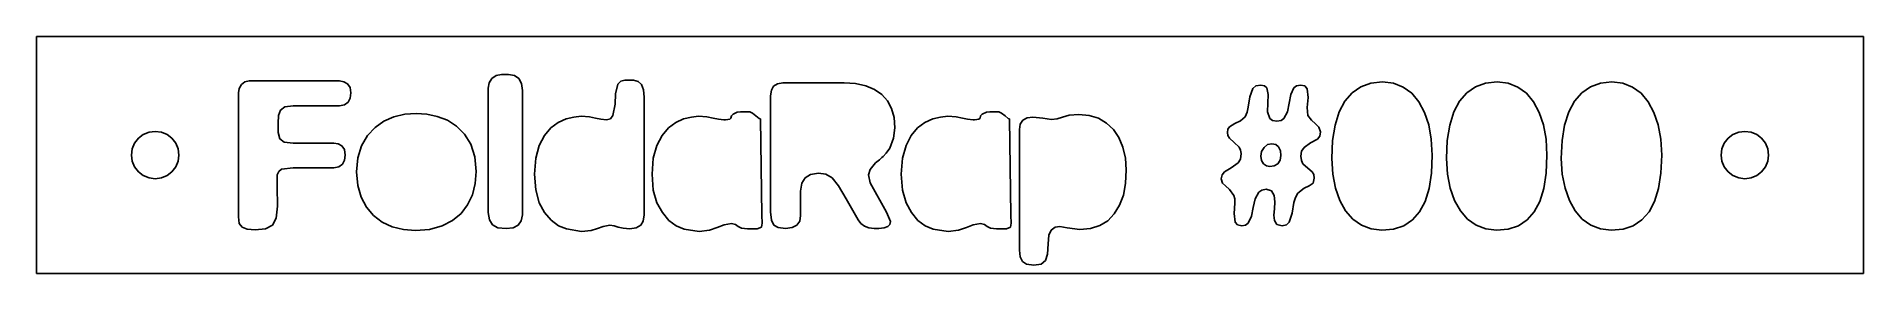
# Model space of a CAD drawing. Header units: metres. Extents: x -351 to -197, y -714 to -694.
import ezdxf

# ---------------------------------------------------------------- set-up
doc = ezdxf.new("R2010")
doc.units = ezdxf.units.M

msp = doc.modelspace()

# ---------------------------------------------------------------- linework, layer by layer
at = {"layer": 'COMPONENT0'}
for p, q in [((-334.1, -697.78), (-333.8, -697.56)), ((-333.8, -697.56), (-333.45, -697.48)), ((-333.45, -697.48), (-325.82, -697.48)), ((-325.82, -697.48), (-325.46, -697.54)), ((-325.82, -697.48), (-325.82, -697.48)), ((-325.46, -697.54), (-325.15, -697.73)), ((-313.21, -697.64), (-312.98, -697.27)), ((-312.98, -697.27), (-312.63, -697.01)), ((-312.63, -697.01), (-312.19, -696.93)), ((-312.19, -696.93), (-311.6, -696.93)), ((-311.6, -696.93), (-311.08, -697.01)), ((-311.6, -696.93), (-311.6, -696.93)), ((-311.08, -697.01), (-310.72, -697.27)), ((-310.72, -697.27), (-310.5, -697.69)), ((-302.36, -697.74), (-302.13, -697.5)), ((-302.13, -697.5), (-301.77, -697.42)), ((-301.77, -697.42), (-301.04, -697.42)), ((-301.04, -697.42), (-300.65, -697.51)), ((-300.65, -697.51), (-300.38, -697.78)), ((-238.89, -697.66), (-237.92, -697.55)), ((-237.92, -697.55), (-237, -697.66)), ((-229.22, -697.66), (-228.25, -697.55)), ((-228.25, -697.55), (-227.33, -697.66)), ((-219.54, -697.66), (-218.58, -697.55)), ((-218.58, -697.55), (-217.65, -697.66)), ((-334.36, -698.47), (-334.3, -698.11)), ((-334.36, -708.95), (-334.36, -698.47)), ((-334.3, -698.11), (-334.1, -697.78)), ((-325.15, -697.73), (-324.94, -698.04)), ((-324.93, -698.92), (-325.11, -699.27)), ((-324.94, -698.04), (-324.87, -698.47)), ((-324.87, -698.47), (-324.93, -698.92)), ((-313.29, -698.1), (-313.21, -697.64)), ((-313.29, -708.58), (-313.29, -698.1)), ((-310.5, -697.69), (-310.42, -698.28)), ((-310.42, -698.28), (-310.42, -708.77)), ((-302.61, -699.44), (-302.58, -698.56)), ((-302.58, -698.56), (-302.36, -697.74)), ((-300.38, -697.78), (-300.21, -698.23)), ((-300.21, -698.23), (-300.16, -698.85)), ((-300.16, -698.85), (-300.16, -708.78)), ((-289.49, -698.74), (-289.43, -698.26)), ((-289.49, -708.53), (-289.49, -698.74)), ((-289.43, -698.26), (-289.24, -697.92)), ((-289.24, -697.92), (-288.92, -697.71)), ((-288.92, -697.71), (-288.47, -697.64)), ((-288.47, -697.64), (-283.3, -697.64)), ((-283.3, -697.64), (-282.33, -697.7)), ((-283.3, -697.64), (-283.3, -697.64)), ((-282.33, -697.7), (-281.48, -697.89)), ((-281.48, -697.89), (-280.74, -698.19)), ((-280.74, -698.19), (-280.13, -698.61)), ((-280.13, -698.61), (-279.64, -699.15)), ((-279.64, -699.15), (-279.29, -699.8)), ((-249.23, -699.69), (-249.11, -698.82)), ((-249.11, -698.82), (-248.85, -698.12)), ((-248.85, -698.12), (-248.59, -697.9)), ((-248.59, -697.9), (-248.17, -697.82)), ((-248.17, -697.82), (-247.85, -697.88)), ((-247.85, -697.88), (-247.67, -698.05)), ((-247.67, -698.05), (-247.54, -698.61)), ((-247.54, -698.61), (-247.59, -699.34)), ((-245.77, -699.34), (-245.65, -698.61)), ((-245.65, -698.61), (-245.38, -698.05)), ((-245.38, -698.05), (-245.15, -697.88)), ((-245.15, -697.88), (-244.83, -697.82)), ((-244.83, -697.82), (-244.46, -697.9)), ((-244.46, -697.9), (-244.26, -698.13)), ((-244.26, -698.13), (-244.18, -698.86)), ((-244.18, -698.86), (-244.26, -699.71)), ((-241.08, -699.17), (-240.47, -698.47)), ((-240.47, -698.47), (-239.74, -697.96)), ((-239.74, -697.96), (-238.89, -697.66)), ((-237, -697.66), (-236.17, -697.99)), ((-236.17, -697.99), (-235.45, -698.52)), ((-235.45, -698.52), (-234.85, -699.24)), ((-231.41, -699.17), (-230.8, -698.47)), ((-230.8, -698.47), (-230.07, -697.96)), ((-230.07, -697.96), (-229.22, -697.66)), ((-227.33, -697.66), (-226.5, -697.99)), ((-226.5, -697.99), (-225.78, -698.52)), ((-225.78, -698.52), (-225.18, -699.24)), ((-221.74, -699.17), (-221.12, -698.47)), ((-221.12, -698.47), (-220.39, -697.96)), ((-220.39, -697.96), (-219.54, -697.66)), ((-217.65, -697.66), (-216.83, -697.99)), ((-216.83, -697.99), (-216.11, -698.52)), ((-216.11, -698.52), (-215.51, -699.24)), ((-330.97, -700.4), (-331.01, -701.05)), ((-330.82, -699.93), (-330.97, -700.4)), ((-330.44, -699.66), (-330.82, -699.93)), ((-329.74, -699.57), (-330.44, -699.66)), ((-325.82, -699.57), (-329.74, -699.57)), ((-325.41, -699.49), (-325.82, -699.57)), ((-325.11, -699.27), (-325.41, -699.49)), ((-322.09, -700.88), (-321.24, -700.5)), ((-321.24, -700.5), (-320.32, -700.28)), ((-320.32, -700.28), (-319.37, -700.21)), ((-319.37, -700.21), (-318.48, -700.28)), ((-318.48, -700.28), (-317.59, -700.47)), ((-317.59, -700.47), (-316.73, -700.8)), ((-307.41, -700.97), (-306.74, -700.68)), ((-306.74, -700.68), (-306.08, -700.52)), ((-306.08, -700.52), (-305.47, -700.46)), ((-305.47, -700.46), (-304.77, -700.51)), ((-304.77, -700.51), (-304.24, -700.61)), ((-304.24, -700.61), (-303.8, -700.71)), ((-303.34, -700.76), (-302.99, -700.67)), ((-302.99, -700.67), (-302.79, -700.39)), ((-302.79, -700.39), (-302.61, -699.44)), ((-297.49, -700.97), (-296.83, -700.67)), ((-296.83, -700.67), (-296.17, -700.52)), ((-296.17, -700.52), (-295.56, -700.46)), ((-295.56, -700.46), (-294.86, -700.51)), ((-294.86, -700.51), (-294.33, -700.61)), ((-294.33, -700.61), (-293.89, -700.71)), ((-292.93, -700.7), (-292.84, -700.63)), ((-292.84, -700.63), (-292.79, -700.42)), ((-292.79, -700.42), (-292.65, -700.28)), ((-292.65, -700.28), (-292.3, -700.12)), ((-292.3, -700.12), (-292.02, -700.08)), ((-292.02, -700.08), (-291.25, -700.08)), ((-291.25, -700.08), (-291.03, -700.19)), ((-291.03, -700.19), (-290.73, -700.43)), ((-290.73, -700.43), (-290.46, -700.64)), ((-290.46, -700.64), (-290.35, -700.68)), ((-290.35, -700.68), (-290.24, -708.79)), ((-279.29, -699.8), (-279.08, -700.55)), ((-279.08, -700.55), (-279.01, -701.42)), ((-276.49, -700.97), (-275.83, -700.67)), ((-275.83, -700.67), (-275.17, -700.52)), ((-275.17, -700.52), (-274.55, -700.46)), ((-274.55, -700.46), (-273.86, -700.51)), ((-273.86, -700.51), (-273.33, -700.61)), ((-273.33, -700.61), (-272.89, -700.71)), ((-271.93, -700.7), (-271.84, -700.63)), ((-271.84, -700.63), (-271.79, -700.42)), ((-271.79, -700.42), (-271.65, -700.28)), ((-271.65, -700.28), (-271.3, -700.12)), ((-271.3, -700.12), (-271.02, -700.08)), ((-271.02, -700.08), (-270.25, -700.08)), ((-270.25, -700.08), (-270.03, -700.19)), ((-270.03, -700.19), (-269.73, -700.43)), ((-269.73, -700.43), (-269.46, -700.64)), ((-269.46, -700.64), (-269.35, -700.68)), ((-269.35, -700.68), (-269.24, -708.79)), ((-268.24, -700.79), (-267.88, -700.59)), ((-267.88, -700.59), (-267.39, -700.52)), ((-267.39, -700.52), (-266.54, -700.63)), ((-266.54, -700.63), (-265.81, -700.74)), ((-265.81, -700.74), (-265.33, -700.68)), ((-265.33, -700.68), (-264.88, -700.53)), ((-264.88, -700.53), (-264.32, -700.37)), ((-264.32, -700.37), (-263.5, -700.3)), ((-263.5, -700.3), (-262.64, -700.38)), ((-262.64, -700.38), (-261.86, -700.63)), ((-261.86, -700.63), (-261.18, -701.03)), ((-249.87, -700.83), (-249.49, -700.5)), ((-249.49, -700.5), (-249.31, -700.12)), ((-249.31, -700.12), (-249.23, -699.69)), ((-247.59, -699.34), (-247.61, -700.08)), ((-247.61, -700.08), (-247.42, -700.64)), ((-247.42, -700.64), (-247.19, -700.81)), ((-246.46, -700.81), (-246.22, -700.64)), ((-246.22, -700.64), (-245.92, -700.08)), ((-245.92, -700.08), (-245.77, -699.34)), ((-244.26, -699.71), (-244.2, -700.39)), ((-244.2, -700.39), (-243.91, -700.8)), ((-241.91, -701.2), (-241.57, -700.09)), ((-241.57, -700.09), (-241.08, -699.17)), ((-234.85, -699.24), (-234.37, -700.13)), ((-234.37, -700.13), (-234.02, -701.18)), ((-232.24, -701.2), (-231.9, -700.09)), ((-231.9, -700.09), (-231.41, -699.17)), ((-225.18, -699.24), (-224.7, -700.13)), ((-224.7, -700.13), (-224.35, -701.18)), ((-222.57, -701.2), (-222.22, -700.09)), ((-222.22, -700.09), (-221.74, -699.17)), ((-215.51, -699.24), (-215.03, -700.13)), ((-215.03, -700.13), (-214.67, -701.18)), ((-331.01, -701.05), (-331, -701.84)), ((-331, -701.84), (-330.87, -702.35)), ((-323.97, -702.94), (-323.48, -702.09)), ((-323.48, -702.09), (-322.84, -701.4)), ((-322.84, -701.4), (-322.09, -700.88)), ((-316.73, -700.8), (-315.96, -701.3)), ((-315.96, -701.3), (-315.3, -701.97)), ((-315.3, -701.97), (-314.77, -702.82)), ((-309, -702.93), (-308.56, -702.08)), ((-308.56, -702.08), (-308.02, -701.44)), ((-308.02, -701.44), (-307.41, -700.97)), ((-303.8, -700.71), (-303.34, -700.76)), ((-299.08, -702.93), (-298.64, -702.08)), ((-298.64, -702.08), (-298.1, -701.43)), ((-298.1, -701.43), (-297.49, -700.97)), ((-293.89, -700.71), (-293.43, -700.76)), ((-293.43, -700.76), (-293.3, -700.76)), ((-293.3, -700.76), (-293.11, -700.74)), ((-293.11, -700.74), (-292.93, -700.7)), ((-279.01, -701.42), (-279.12, -702.3)), ((-278.08, -702.93), (-277.64, -702.08)), ((-277.64, -702.08), (-277.1, -701.43)), ((-277.1, -701.43), (-276.49, -700.97)), ((-272.89, -700.71), (-272.43, -700.76)), ((-272.43, -700.76), (-272.3, -700.76)), ((-272.3, -700.76), (-272.11, -700.74)), ((-272.11, -700.74), (-271.93, -700.7)), ((-268.52, -701.58), (-268.45, -701.12)), ((-268.52, -711.77), (-268.52, -701.58)), ((-268.45, -701.12), (-268.24, -700.79)), ((-261.18, -701.03), (-260.6, -701.57)), ((-260.6, -701.57), (-260.14, -702.25)), ((-250.99, -701.82), (-250.94, -701.56)), ((-250.95, -702.09), (-250.99, -701.82)), ((-250.81, -702.3), (-250.95, -702.09)), ((-250.94, -701.56), (-250.8, -701.36)), ((-250.8, -701.36), (-250.36, -701.08)), ((-250.36, -701.08), (-249.87, -700.83)), ((-247.19, -700.81), (-246.81, -700.86)), ((-246.81, -700.86), (-246.46, -700.81)), ((-243.91, -700.8), (-243.56, -701.09)), ((-243.56, -701.09), (-243.27, -701.39)), ((-243.21, -702.14), (-243.4, -702.38)), ((-243.27, -701.39), (-243.14, -701.78)), ((-243.14, -701.78), (-243.21, -702.14)), ((-242.12, -702.51), (-241.91, -701.2)), ((-234.02, -701.18), (-233.8, -702.38)), ((-232.45, -702.51), (-232.24, -701.2)), ((-224.35, -701.18), (-224.13, -702.38)), ((-222.78, -702.51), (-222.57, -701.2)), ((-214.67, -701.18), (-214.45, -702.38)), ((-330.87, -702.35), (-330.5, -702.63)), ((-330.5, -702.63), (-329.74, -702.72)), ((-329.74, -702.72), (-326.3, -702.72)), ((-326.3, -702.72), (-325.94, -702.78)), ((-325.94, -702.78), (-325.63, -702.95)), ((-325.63, -702.95), (-325.42, -703.27)), ((-325.42, -703.27), (-325.35, -703.74)), ((-325.35, -703.74), (-325.41, -704.17)), ((-324.28, -703.96), (-323.97, -702.94)), ((-314.77, -702.82), (-314.43, -703.87)), ((-309.29, -704), (-309, -702.93)), ((-299.38, -704), (-299.08, -702.93)), ((-279.75, -703.57), (-280, -703.84)), ((-279.45, -703.14), (-279.75, -703.57)), ((-279.12, -702.3), (-279.45, -703.14)), ((-278.38, -704), (-278.08, -702.93)), ((-260.14, -702.25), (-259.79, -703.06)), ((-259.79, -703.06), (-259.58, -703.98)), ((-250.41, -702.68), (-250.81, -702.3)), ((-250, -703.07), (-250.41, -702.68)), ((-249.87, -703.31), (-250, -703.07)), ((-249.89, -704.08), (-249.82, -703.61)), ((-249.82, -703.61), (-249.87, -703.31)), ((-248.1, -703.43), (-248.17, -703.83)), ((-247.9, -703.08), (-248.1, -703.43)), ((-247.6, -702.85), (-247.9, -703.08)), ((-247.25, -702.77), (-247.6, -702.85)), ((-246.91, -702.84), (-247.25, -702.77)), ((-246.67, -703.05), (-246.91, -702.84)), ((-246.52, -703.37), (-246.67, -703.05)), ((-246.54, -704.15), (-246.47, -703.76)), ((-246.47, -703.76), (-246.52, -703.37)), ((-244.73, -703.39), (-244.79, -703.83)), ((-244.53, -703.08), (-244.73, -703.39)), ((-243.97, -702.7), (-244.53, -703.08)), ((-243.4, -702.38), (-243.97, -702.7)), ((-242.19, -704.02), (-242.12, -702.51)), ((-233.8, -702.38), (-233.73, -703.73)), ((-233.73, -703.73), (-233.79, -705.25)), ((-232.52, -704.02), (-232.45, -702.51)), ((-224.13, -702.38), (-224.05, -703.73)), ((-224.05, -703.73), (-224.12, -705.25)), ((-222.85, -704.02), (-222.78, -702.51)), ((-214.45, -702.38), (-214.38, -703.73)), ((-214.38, -703.73), (-214.45, -705.25)), ((-330.96, -705.11), (-331.08, -705.41)), ((-330.72, -704.93), (-330.96, -705.11)), ((-329.74, -704.8), (-330.72, -704.93)), ((-326.3, -704.8), (-329.74, -704.8)), ((-325.88, -704.73), (-326.3, -704.8)), ((-325.58, -704.51), (-325.88, -704.73)), ((-325.41, -704.17), (-325.58, -704.51)), ((-324.39, -705.16), (-324.28, -703.96)), ((-324.29, -706.29), (-324.39, -705.16)), ((-314.43, -703.87), (-314.31, -705.12)), ((-314.31, -705.12), (-314.39, -706.14)), ((-309.39, -705.34), (-309.29, -704)), ((-299.48, -705.34), (-299.38, -704)), ((-285.46, -705.27), (-286.12, -705.36)), ((-284.84, -705.35), (-285.46, -705.27)), ((-281.1, -704.94), (-281.24, -705.41)), ((-280.66, -704.39), (-281.1, -704.94)), ((-280.31, -704.12), (-280.66, -704.39)), ((-280.16, -704), (-280.31, -704.12)), ((-280.11, -703.95), (-280.16, -704)), ((-280, -703.84), (-280.11, -703.95)), ((-278.48, -705.34), (-278.38, -704)), ((-259.58, -703.98), (-259.51, -704.99)), ((-259.51, -704.99), (-259.57, -706.12)), ((-251.44, -705.39), (-251.24, -705.16)), ((-251.24, -705.16), (-250.66, -704.82)), ((-250.66, -704.82), (-250.09, -704.4)), ((-250.09, -704.4), (-249.89, -704.08)), ((-248.17, -703.83), (-248.12, -704.18)), ((-248.12, -704.18), (-247.95, -704.47)), ((-247.95, -704.47), (-247.7, -704.65)), ((-247.7, -704.65), (-247.4, -704.71)), ((-247.4, -704.71), (-247.05, -704.65)), ((-247.05, -704.65), (-246.75, -704.46)), ((-246.75, -704.46), (-246.54, -704.15)), ((-244.79, -703.83), (-244.75, -704.2)), ((-244.75, -704.2), (-244.62, -704.47)), ((-244.62, -704.47), (-244.22, -704.83)), ((-244.22, -704.83), (-243.83, -705.16)), ((-243.83, -705.16), (-243.7, -705.37)), ((-242.11, -705.33), (-242.19, -704.02)), ((-233.79, -705.25), (-233.99, -706.56)), ((-232.44, -705.33), (-232.52, -704.02)), ((-224.12, -705.25), (-224.32, -706.56)), ((-222.77, -705.33), (-222.85, -704.02)), ((-214.45, -705.25), (-214.65, -706.56)), ((-331.08, -705.41), (-331.1, -706.4)), ((-331.1, -706.4), (-331.05, -708.05)), ((-324.01, -707.29), (-324.29, -706.29)), ((-314.39, -706.14), (-314.63, -707.09)), ((-309.29, -706.67), (-309.39, -705.34)), ((-308.99, -707.75), (-309.29, -706.67)), ((-299.38, -706.68), (-299.48, -705.34)), ((-299.07, -707.75), (-299.38, -706.68)), ((-286.87, -706.11), (-286.96, -706.77)), ((-286.96, -706.77), (-286.96, -708.82)), ((-286.59, -705.64), (-286.87, -706.11)), ((-286.12, -705.36), (-286.59, -705.64)), ((-284.31, -705.66), (-284.84, -705.35)), ((-283.78, -706.32), (-284.31, -705.66)), ((-283.11, -707.43), (-283.78, -706.32)), ((-281.24, -705.41), (-281.1, -706.07)), ((-281.1, -706.07), (-279.71, -708.56)), ((-278.38, -706.68), (-278.48, -705.34)), ((-278.07, -707.75), (-278.38, -706.68)), ((-259.57, -706.12), (-259.76, -707.11)), ((-251.51, -705.74), (-251.44, -705.39)), ((-251.41, -706.1), (-251.51, -705.74)), ((-251.15, -706.33), (-251.41, -706.1)), ((-250.81, -706.63), (-251.15, -706.33)), ((-250.44, -707.13), (-250.81, -706.63)), ((-248.35, -706.85), (-248.66, -707.42)), ((-248.09, -706.68), (-248.35, -706.85)), ((-247.73, -706.62), (-248.09, -706.68)), ((-247.27, -706.76), (-247.73, -706.62)), ((-247.05, -707.15), (-247.27, -706.76)), ((-244.53, -706.52), (-245.05, -706.95)), ((-244.09, -706.32), (-244.53, -706.52)), ((-243.77, -706.11), (-244.09, -706.32)), ((-243.66, -705.67), (-243.77, -706.11)), ((-243.7, -705.37), (-243.66, -705.67)), ((-241.88, -706.52), (-242.11, -705.33)), ((-241.51, -707.56), (-241.88, -706.52)), ((-233.99, -706.56), (-234.32, -707.65)), ((-232.21, -706.52), (-232.44, -705.33)), ((-231.84, -707.56), (-232.21, -706.52)), ((-224.32, -706.56), (-224.65, -707.65)), ((-222.53, -706.52), (-222.77, -705.33)), ((-222.16, -707.56), (-222.53, -706.52)), ((-214.65, -706.56), (-214.98, -707.65)), ((-331.05, -708.05), (-331.16, -709.06)), ((-323.55, -708.14), (-324.01, -707.29)), ((-322.96, -708.84), (-323.55, -708.14)), ((-315.03, -707.93), (-315.58, -708.66)), ((-314.63, -707.09), (-315.03, -707.93)), ((-308.54, -708.59), (-308.99, -707.75)), ((-298.62, -708.59), (-299.07, -707.75)), ((-282.12, -709.19), (-283.11, -707.43)), ((-277.62, -708.59), (-278.07, -707.75)), ((-260.07, -707.97), (-260.52, -708.69)), ((-259.76, -707.11), (-260.07, -707.97)), ((-250.36, -707.42), (-250.44, -707.13)), ((-250.42, -708.65), (-250.36, -707.8)), ((-250.36, -707.8), (-250.36, -707.42)), ((-248.82, -708.16), (-248.96, -708.9)), ((-248.66, -707.42), (-248.82, -708.16)), ((-247.06, -708.8), (-247.03, -708.27)), ((-247, -707.68), (-247.05, -707.15)), ((-247.03, -708.27), (-247, -707.68)), ((-245.39, -707.73), (-245.54, -708.63)), ((-245.26, -707.3), (-245.39, -707.73)), ((-245.05, -706.95), (-245.26, -707.3)), ((-241.02, -708.43), (-241.51, -707.56)), ((-234.32, -707.65), (-234.79, -708.53)), ((-231.35, -708.43), (-231.84, -707.56)), ((-224.65, -707.65), (-225.12, -708.53)), ((-221.67, -708.43), (-222.16, -707.56)), ((-214.98, -707.65), (-215.44, -708.53)), ((-334.28, -709.5), (-334.36, -708.95)), ((-334.05, -709.83), (-334.28, -709.5)), ((-333.62, -709.99), (-334.05, -709.83)), ((-331.49, -709.66), (-332.08, -709.96)), ((-331.16, -709.06), (-331.49, -709.66)), ((-322.24, -709.38), (-322.96, -708.84)), ((-321.39, -709.78), (-322.24, -709.38)), ((-320.45, -710.02), (-321.39, -709.78)), ((-317.19, -709.71), (-318.24, -710)), ((-316.3, -709.26), (-317.19, -709.71)), ((-315.58, -708.66), (-316.3, -709.26)), ((-313.2, -709.2), (-313.29, -708.58)), ((-312.95, -709.62), (-313.2, -709.2)), ((-312.49, -709.86), (-312.95, -709.62)), ((-311.78, -709.94), (-312.49, -709.86)), ((-311.19, -709.86), (-311.78, -709.94)), ((-310.76, -709.64), (-311.19, -709.86)), ((-310.51, -709.28), (-310.76, -709.64)), ((-310.42, -708.77), (-310.51, -709.28)), ((-307.99, -709.23), (-308.54, -708.59)), ((-307.37, -709.69), (-307.99, -709.23)), ((-306.71, -709.97), (-307.37, -709.69)), ((-304.08, -709.92), (-304.62, -710.09)), ((-303.62, -709.75), (-304.08, -709.92)), ((-303.05, -709.66), (-303.62, -709.75)), ((-302.67, -709.71), (-303.05, -709.66)), ((-302.33, -709.81), (-302.67, -709.71)), ((-301.93, -709.91), (-302.33, -709.81)), ((-301.37, -709.96), (-301.93, -709.91)), ((-300.82, -709.88), (-301.37, -709.96)), ((-300.44, -709.66), (-300.82, -709.88)), ((-300.23, -709.3), (-300.44, -709.66)), ((-300.16, -708.78), (-300.23, -709.3)), ((-298.07, -709.24), (-298.62, -708.59)), ((-297.46, -709.69), (-298.07, -709.24)), ((-296.79, -709.98), (-297.46, -709.69)), ((-293.99, -709.85), (-294.65, -710.08)), ((-293.41, -709.62), (-293.99, -709.85)), ((-292.79, -709.52), (-293.41, -709.62)), ((-292.46, -709.59), (-292.79, -709.52)), ((-292.24, -709.75), (-292.46, -709.59)), ((-291.96, -709.9), (-292.24, -709.75)), ((-291.45, -709.96), (-291.96, -709.9)), ((-290.27, -709.83), (-290.62, -709.95)), ((-290.21, -709.48), (-290.27, -709.83)), ((-290.24, -708.79), (-290.21, -709.48)), ((-289.43, -709.22), (-289.49, -708.53)), ((-289.23, -709.64), (-289.43, -709.22)), ((-288.85, -709.85), (-289.23, -709.64)), ((-288.25, -709.92), (-288.85, -709.85)), ((-287.68, -709.85), (-288.25, -709.92)), ((-287.28, -709.65), (-287.68, -709.85)), ((-287.04, -709.3), (-287.28, -709.65)), ((-286.96, -708.82), (-287.04, -709.3)), ((-281.89, -709.51), (-282.12, -709.19)), ((-281.58, -709.74), (-281.89, -709.51)), ((-281.21, -709.87), (-281.58, -709.74)), ((-280.77, -709.92), (-281.21, -709.87)), ((-280.37, -709.92), (-280.77, -709.92)), ((-279.93, -709.88), (-280.37, -709.92)), ((-279.62, -709.77), (-279.93, -709.88)), ((-279.71, -708.56), (-279.38, -709.33)), ((-279.44, -709.59), (-279.62, -709.77)), ((-279.38, -709.33), (-279.44, -709.59)), ((-277.07, -709.24), (-277.62, -708.59)), ((-276.46, -709.69), (-277.07, -709.24)), ((-275.79, -709.98), (-276.46, -709.69)), ((-272.99, -709.85), (-273.65, -710.08)), ((-272.41, -709.62), (-272.99, -709.85)), ((-271.79, -709.52), (-272.41, -709.62)), ((-271.46, -709.59), (-271.79, -709.52)), ((-271.24, -709.75), (-271.46, -709.59)), ((-270.96, -709.9), (-271.24, -709.75)), ((-270.45, -709.96), (-270.96, -709.9)), ((-269.27, -709.83), (-269.62, -709.95)), ((-269.21, -709.48), (-269.27, -709.83)), ((-269.24, -708.79), (-269.21, -709.48)), ((-265.51, -709.83), (-265.83, -710.06)), ((-265.12, -709.75), (-265.51, -709.83)), ((-264.49, -709.88), (-265.12, -709.75)), ((-263.43, -710.01), (-264.49, -709.88)), ((-262.53, -709.93), (-263.43, -710.01)), ((-261.75, -709.68), (-262.53, -709.93)), ((-261.08, -709.27), (-261.75, -709.68)), ((-260.52, -708.69), (-261.08, -709.27)), ((-250.33, -709.39), (-250.42, -708.65)), ((-250.14, -709.62), (-250.33, -709.39)), ((-249.78, -709.7), (-250.14, -709.62)), ((-249.46, -709.64), (-249.78, -709.7)), ((-249.23, -709.47), (-249.46, -709.64)), ((-248.96, -708.9), (-249.23, -709.47)), ((-247.01, -709.26), (-247.06, -708.8)), ((-246.81, -709.58), (-247.01, -709.26)), ((-246.37, -709.7), (-246.81, -709.58)), ((-246.01, -709.62), (-246.37, -709.7)), ((-245.78, -709.39), (-246.01, -709.62)), ((-245.54, -708.63), (-245.78, -709.39)), ((-240.41, -709.13), (-241.02, -708.43)), ((-239.69, -709.65), (-240.41, -709.13)), ((-238.87, -709.97), (-239.69, -709.65)), ((-236.12, -709.69), (-236.98, -709.98)), ((-235.39, -709.21), (-236.12, -709.69)), ((-234.79, -708.53), (-235.39, -709.21)), ((-230.74, -709.13), (-231.35, -708.43)), ((-230.02, -709.65), (-230.74, -709.13)), ((-229.2, -709.97), (-230.02, -709.65)), ((-226.44, -709.69), (-227.31, -709.98)), ((-225.71, -709.21), (-226.44, -709.69)), ((-225.12, -708.53), (-225.71, -709.21)), ((-221.07, -709.13), (-221.67, -708.43)), ((-220.34, -709.65), (-221.07, -709.13)), ((-219.53, -709.97), (-220.34, -709.65)), ((-216.77, -709.69), (-217.64, -709.98)), ((-216.04, -709.21), (-216.77, -709.69)), ((-215.44, -708.53), (-216.04, -709.21)), ((-332.93, -710.05), (-333.62, -709.99)), ((-332.08, -709.96), (-332.93, -710.05)), ((-319.44, -710.1), (-320.45, -710.02)), ((-318.24, -710), (-319.44, -710.1)), ((-305.43, -710.18), (-306.71, -709.97)), ((-304.62, -710.09), (-305.43, -710.18)), ((-295.52, -710.18), (-296.79, -709.98)), ((-294.65, -710.08), (-295.52, -710.18)), ((-290.62, -709.95), (-291.45, -709.96)), ((-274.52, -710.18), (-275.79, -709.98)), ((-273.65, -710.08), (-274.52, -710.18)), ((-269.62, -709.95), (-270.45, -709.96)), ((-266.1, -711.22), (-266.15, -712.09)), ((-266.04, -710.5), (-266.1, -711.22)), ((-265.83, -710.06), (-266.04, -710.5)), ((-237.98, -710.08), (-238.87, -709.97)), ((-236.98, -709.98), (-237.98, -710.08)), ((-228.3, -710.08), (-229.2, -709.97)), ((-227.31, -709.98), (-228.3, -710.08)), ((-218.63, -710.08), (-219.53, -709.97)), ((-217.64, -709.98), (-218.63, -710.08)), ((-268.46, -712.33), (-268.52, -711.77)), ((-268.27, -712.71), (-268.46, -712.33)), ((-267.91, -712.94), (-268.27, -712.71)), ((-267.31, -713.02), (-267.91, -712.94)), ((-266.69, -712.93), (-267.31, -713.02)), ((-266.32, -712.64), (-266.69, -712.93)), ((-266.15, -712.09), (-266.32, -712.64))]:
    msp.add_line(p, q, dxfattribs=at)
at = {"layer": 'Layer0'}
for p, q in [((-351.37, -713.73), (-351.37, -693.73)), ((-351.37, -693.73), (-197.37, -693.73)), ((-197.37, -693.73), (-197.37, -713.73)), ((-342.37, -701.99), (-342.79, -702.31)), ((-341.89, -701.79), (-342.37, -701.99)), ((-341.37, -701.73), (-341.89, -701.79)), ((-340.85, -701.79), (-341.37, -701.73)), ((-340.37, -701.99), (-340.85, -701.79)), ((-339.96, -702.31), (-340.37, -701.99)), ((-208.37, -701.99), (-208.79, -702.31)), ((-207.89, -701.79), (-208.37, -701.99)), ((-207.37, -701.73), (-207.89, -701.79)), ((-206.85, -701.79), (-207.37, -701.73)), ((-206.37, -701.99), (-206.85, -701.79)), ((-205.96, -702.31), (-206.37, -701.99)), ((-343.3, -703.21), (-343.37, -703.73)), ((-343.37, -703.73), (-343.3, -704.24)), ((-343.1, -702.73), (-343.3, -703.21)), ((-342.79, -702.31), (-343.1, -702.73)), ((-339.64, -702.73), (-339.96, -702.31)), ((-339.44, -703.21), (-339.64, -702.73)), ((-339.37, -703.73), (-339.44, -703.21)), ((-339.44, -704.24), (-339.37, -703.73)), ((-209.3, -703.21), (-209.37, -703.73)), ((-209.37, -703.73), (-209.3, -704.24)), ((-209.1, -702.73), (-209.3, -703.21)), ((-208.79, -702.31), (-209.1, -702.73)), ((-205.64, -702.73), (-205.96, -702.31)), ((-205.44, -703.21), (-205.64, -702.73)), ((-205.37, -703.73), (-205.44, -703.21)), ((-205.44, -704.24), (-205.37, -703.73)), ((-343.3, -704.24), (-343.1, -704.73)), ((-343.1, -704.73), (-342.79, -705.14)), ((-342.79, -705.14), (-342.37, -705.46)), ((-340.37, -705.46), (-339.96, -705.14)), ((-339.96, -705.14), (-339.64, -704.73)), ((-339.64, -704.73), (-339.44, -704.24)), ((-209.3, -704.24), (-209.1, -704.73)), ((-209.1, -704.73), (-208.79, -705.14)), ((-208.79, -705.14), (-208.37, -705.46)), ((-206.37, -705.46), (-205.96, -705.14)), ((-205.96, -705.14), (-205.64, -704.73)), ((-205.64, -704.73), (-205.44, -704.24)), ((-342.37, -705.46), (-341.89, -705.66)), ((-341.89, -705.66), (-341.37, -705.73)), ((-341.37, -705.73), (-340.85, -705.66)), ((-340.85, -705.66), (-340.37, -705.46)), ((-208.37, -705.46), (-207.89, -705.66)), ((-207.89, -705.66), (-207.37, -705.73)), ((-207.37, -705.73), (-206.85, -705.66)), ((-206.85, -705.66), (-206.37, -705.46)), ((-197.37, -713.73), (-351.37, -713.73))]:
    msp.add_line(p, q, dxfattribs=at)

doc.saveas('drawing.dxf')
